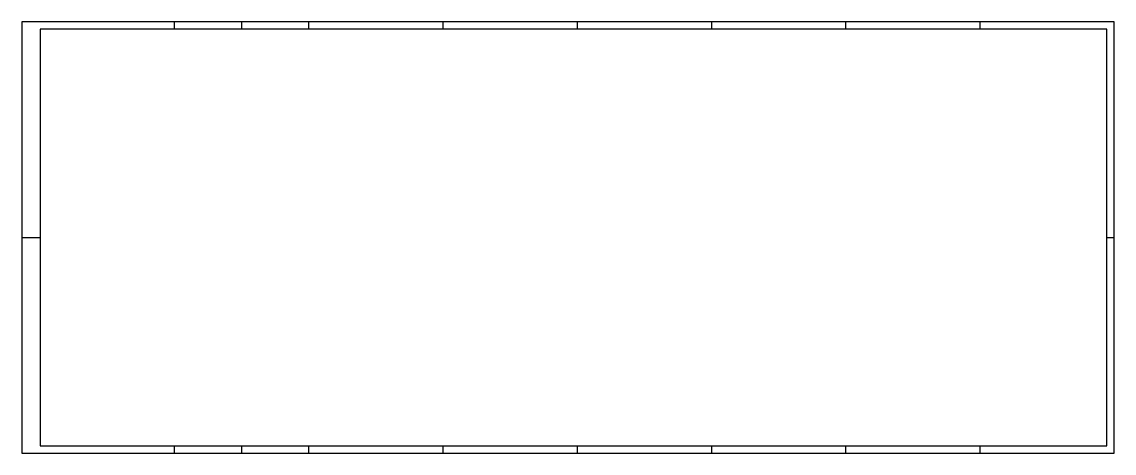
# Model space of a CAD drawing. Header units: millimetres. Extents: x 150 to 301, y -1243 to -1183.
import ezdxf

# ---------------------------------------------------------------- set-up
doc = ezdxf.new("R2010")
doc.units = ezdxf.units.MM
doc.header["$LTSCALE"] = 10
doc.layers.add('FOLHA', color=7, linetype='Continuous')

msp = doc.modelspace()

# ---------------------------------------------------------------- linework, layer by layer
at = {"layer": 'FOLHA'}
for p, q in [((300.78, -1183.15), (150.28, -1183.15)), ((150.28, -1183.15), (150.28, -1242.55)), ((171.28, -1183.15), (171.28, -1184.15)), ((180.53, -1183.15), (180.53, -1184.15)), ((189.78, -1183.15), (189.78, -1184.15)), ((208.28, -1183.15), (208.28, -1184.15)), ((226.78, -1183.15), (226.78, -1184.15)), ((245.28, -1183.15), (245.28, -1184.15)), ((245.28, -1183.15), (245.28, -1184.15)), ((263.78, -1183.15), (263.78, -1184.15)), ((282.28, -1183.15), (282.28, -1184.15)), ((300.78, -1242.55), (300.78, -1183.15)), ((150.28, -1212.85), (152.78, -1212.85)), ((299.78, -1212.85), (300.78, -1212.85)), ((171.28, -1241.55), (171.28, -1242.55)), ((180.53, -1241.55), (180.53, -1242.55)), ((189.78, -1241.55), (189.78, -1242.55)), ((208.28, -1241.55), (208.28, -1242.55)), ((226.78, -1241.55), (226.78, -1242.55)), ((245.28, -1241.55), (245.28, -1242.55)), ((245.28, -1241.55), (245.28, -1242.55)), ((263.78, -1241.55), (263.78, -1242.55)), ((282.28, -1241.55), (282.28, -1242.55)), ((150.28, -1242.55), (300.78, -1242.55))]:
    msp.add_line(p, q, dxfattribs=at)
at = {"layer": 'FOLHA', "color": 6}
for p, q in [((299.78, -1184.15), (152.78, -1184.15)), ((152.78, -1184.15), (152.78, -1241.55)), ((299.78, -1241.55), (299.78, -1184.15)), ((152.78, -1241.55), (299.78, -1241.55))]:
    msp.add_line(p, q, dxfattribs=at)

doc.saveas('drawing.dxf')
